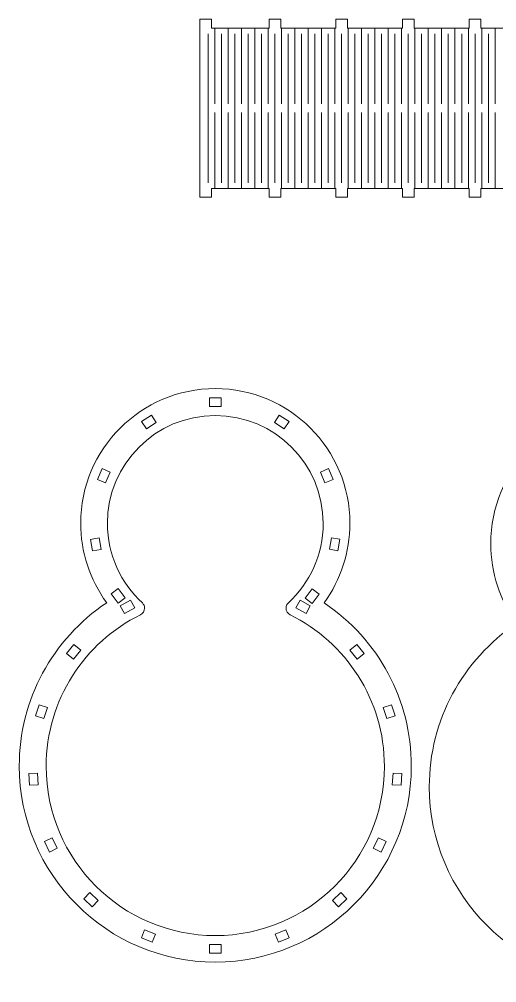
# Model space of a CAD drawing. Header units: centimetres. Extents: x 16.5 to 59, y -12.5 to 20.6.
# Drawn here: x 16.47 to 32.84, y -12.45 to 20.59 of the extents above; entities that cross this region are included whole.
import ezdxf

# ---------------------------------------------------------------- set-up
doc = ezdxf.new("R2010")
doc.units = ezdxf.units.CM
doc.header["$MEASUREMENT"] = 0
doc.layers.add('layer 1', color=7, linetype='Continuous')

msp = doc.modelspace()

# ---------------------------------------------------------------- linework, layer by layer
at = {"layer": 'layer 1', "color": 177, "lineweight": 18}
for points in [[(22.66113, 14.48593), (22.66113, 16.51926), (22.66113, 18.5526), (22.66113, 20.58593)], [(23.17239, 17.68439), (23.17239, 17.68439), (23.17239, 20.28123), (23.17239, 20.28123)], [(23.63003, 17.68439), (23.63003, 17.68439), (23.63003, 20.28123), (23.63003, 20.28123)], [(24.08768, 17.68439), (24.08768, 17.68439), (24.08768, 20.28123), (24.08768, 20.28123)], [(24.54532, 17.68439), (24.54532, 17.68439), (24.54532, 20.28123), (24.54532, 20.28123)], [(25.00297, 17.68439), (25.00297, 17.68439), (25.00297, 20.28123), (25.00297, 20.28123)], [(25.46061, 17.68439), (25.46061, 17.68439), (25.46061, 20.28123), (25.46061, 20.28123)], [(25.91825, 17.68439), (25.91825, 17.68439), (25.91825, 20.28123), (25.91825, 20.28123)], [(26.3759, 17.68439), (26.3759, 17.68439), (26.3759, 20.28123), (26.3759, 20.28123)], [(26.83354, 17.68439), (26.83354, 17.68439), (26.83354, 20.28123), (26.83354, 20.28123)], [(27.29118, 17.68439), (27.29118, 17.68439), (27.29118, 20.28123), (27.29118, 20.28123)], [(27.74883, 17.68439), (27.74883, 17.68439), (27.74883, 20.28123), (27.74883, 20.28123)], [(28.20647, 17.68439), (28.20647, 17.68439), (28.20647, 20.28123), (28.20647, 20.28123)], [(28.66411, 17.68439), (28.66411, 17.68439), (28.66411, 20.28123), (28.66411, 20.28123)], [(29.12176, 17.68439), (29.12176, 17.68439), (29.12176, 20.28123), (29.12176, 20.28123)], [(29.5794, 17.68439), (29.5794, 17.68439), (29.5794, 20.28123), (29.5794, 20.28123)], [(30.03705, 17.68439), (30.03705, 17.68439), (30.03705, 20.28123), (30.03705, 20.28123)], [(30.49469, 17.68439), (30.49469, 17.68439), (30.49469, 20.28123), (30.49469, 20.28123)], [(30.95234, 17.68439), (30.95234, 17.68439), (30.95234, 20.28123), (30.95234, 20.28123)], [(31.40999, 17.68439), (31.40999, 17.68439), (31.40999, 20.28123), (31.40999, 20.28123)], [(31.86763, 17.68439), (31.86763, 17.68439), (31.86763, 20.28123), (31.86763, 20.28123)], [(32.32528, 17.68439), (32.32528, 17.68439), (32.32528, 20.28123), (32.32528, 20.28123)], [(32.78292, 17.68439), (32.78292, 17.68439), (32.78292, 20.28123), (32.78292, 20.28123)], [(22.94357, 20.08996), (22.94357, 20.08996), (22.94357, 14.9819), (22.94357, 14.9819)], [(23.40121, 20.08996), (23.40121, 20.08996), (23.40121, 14.9819), (23.40121, 14.9819)], [(23.85886, 20.08996), (23.85886, 20.08996), (23.85886, 14.9819), (23.85886, 14.9819)], [(24.3165, 20.08996), (24.3165, 20.08996), (24.3165, 14.9819), (24.3165, 14.9819)], [(24.77414, 20.08996), (24.77414, 20.08996), (24.77414, 14.9819), (24.77414, 14.9819)], [(25.23179, 20.08996), (25.23179, 20.08996), (25.23179, 14.9819), (25.23179, 14.9819)], [(25.68943, 20.08996), (25.68943, 20.08996), (25.68943, 14.9819), (25.68943, 14.9819)], [(26.14707, 20.08996), (26.14707, 20.08996), (26.14707, 14.9819), (26.14707, 14.9819)], [(26.60472, 20.08996), (26.60472, 20.08996), (26.60472, 14.9819), (26.60472, 14.9819)], [(27.06236, 20.08996), (27.06236, 20.08996), (27.06236, 14.9819), (27.06236, 14.9819)], [(27.52, 20.08996), (27.52, 20.08996), (27.52, 14.9819), (27.52, 14.9819)], [(27.97765, 20.08996), (27.97765, 20.08996), (27.97765, 14.9819), (27.97765, 14.9819)], [(28.43529, 20.08996), (28.43529, 20.08996), (28.43529, 14.9819), (28.43529, 14.9819)], [(28.89293, 20.08996), (28.89293, 20.08996), (28.89293, 14.9819), (28.89293, 14.9819)], [(29.35058, 20.08996), (29.35058, 20.08996), (29.35058, 14.9819), (29.35058, 14.9819)], [(29.80822, 20.08996), (29.80822, 20.08996), (29.80822, 14.9819), (29.80822, 14.9819)], [(30.26587, 20.08996), (30.26587, 20.08996), (30.26587, 14.9819), (30.26587, 14.9819)], [(30.72352, 20.08996), (30.72352, 20.08996), (30.72352, 14.9819), (30.72352, 14.9819)], [(31.18116, 20.08996), (31.18116, 20.08996), (31.18116, 14.9819), (31.18116, 14.9819)], [(31.63881, 20.08996), (31.63881, 20.08996), (31.63881, 14.9819), (31.63881, 14.9819)], [(32.09645, 20.08996), (32.09645, 20.08996), (32.09645, 14.9819), (32.09645, 14.9819)], [(32.5541, 20.08996), (32.5541, 20.08996), (32.5541, 14.9819), (32.5541, 14.9819)], [(23.17239, 14.79062), (23.17239, 14.79062), (23.17239, 17.38746), (23.17239, 17.38746)], [(23.63003, 14.79062), (23.63003, 14.79062), (23.63003, 17.38746), (23.63003, 17.38746)], [(24.08768, 14.79062), (24.08768, 14.79062), (24.08768, 17.38747), (24.08768, 17.38747)], [(24.54532, 14.79062), (24.54532, 14.79062), (24.54532, 17.38747), (24.54532, 17.38747)], [(25.00297, 14.79062), (25.00297, 14.79062), (25.00297, 17.38746), (25.00297, 17.38746)], [(25.46061, 14.79062), (25.46061, 14.79062), (25.46061, 17.38746), (25.46061, 17.38746)], [(25.91825, 14.79062), (25.91825, 14.79062), (25.91825, 17.38747), (25.91825, 17.38747)], [(26.3759, 14.79062), (26.3759, 14.79062), (26.3759, 17.38747), (26.3759, 17.38747)], [(26.83354, 14.79062), (26.83354, 14.79062), (26.83354, 17.38746), (26.83354, 17.38746)], [(27.29118, 14.79062), (27.29118, 14.79062), (27.29118, 17.38746), (27.29118, 17.38746)], [(27.74883, 14.79062), (27.74883, 14.79062), (27.74883, 17.38747), (27.74883, 17.38747)], [(28.20647, 14.79062), (28.20647, 14.79062), (28.20647, 17.38747), (28.20647, 17.38747)], [(28.66411, 14.79062), (28.66411, 14.79062), (28.66411, 17.38746), (28.66411, 17.38746)], [(29.12176, 14.79062), (29.12176, 14.79062), (29.12176, 17.38746), (29.12176, 17.38746)], [(29.5794, 14.79062), (29.5794, 14.79062), (29.5794, 17.38747), (29.5794, 17.38747)], [(30.03705, 14.79062), (30.03705, 14.79062), (30.03705, 17.38747), (30.03705, 17.38747)], [(30.49469, 14.79062), (30.49469, 14.79062), (30.49469, 17.38746), (30.49469, 17.38746)], [(30.95234, 14.79062), (30.95234, 14.79062), (30.95234, 17.38746), (30.95234, 17.38746)], [(31.40999, 14.79062), (31.40999, 14.79062), (31.40999, 17.38747), (31.40999, 17.38747)], [(31.86763, 14.79062), (31.86763, 14.79062), (31.86763, 17.38747), (31.86763, 17.38747)], [(32.32528, 14.79062), (32.32528, 14.79062), (32.32528, 17.38746), (32.32528, 17.38746)], [(32.78292, 14.79062), (32.78292, 14.79062), (32.78292, 17.38746), (32.78292, 17.38746)]]:
    msp.add_open_spline(points, degree=3, dxfattribs=at)
for points, knots in [([(22.66113, 20.58593), (22.66113, 20.58593), (23.06113, 20.58593), (23.06113, 20.58593), (23.06113, 20.58593), (23.06113, 20.58593), (23.06113, 20.28593), (23.06113, 20.28593)], [0, 0, 0, 0, 0.33333333, 0.33333333, 0.33333333, 0.33333333, 1, 1, 1, 1]), ([(23.06113, 20.28593), (23.06113, 20.28593), (25.03179, 20.28593), (25.03179, 20.28593), (25.03179, 20.28593), (25.03179, 20.28593), (25.03179, 20.58593), (25.03179, 20.58593), (25.03179, 20.58593), (25.03179, 20.58593), (25.43179, 20.58593), (25.43179, 20.58593), (25.43179, 20.58593), (25.43179, 20.58593), (25.43179, 20.28593), (25.43179, 20.28593), (25.43179, 20.28593), (25.43179, 20.28593), (27.32002, 20.28593), (27.32002, 20.28593), (27.32002, 20.28593), (27.32002, 20.28593), (27.32002, 20.58593), (27.32002, 20.58593), (27.32002, 20.58593), (27.32002, 20.58593), (27.72002, 20.58593), (27.72002, 20.58593), (27.72002, 20.58593), (27.72002, 20.58593), (27.72002, 20.28593), (27.72002, 20.28593), (27.72002, 20.28593), (27.72002, 20.28593), (29.60824, 20.28593), (29.60824, 20.28593), (29.60824, 20.28593), (29.60824, 20.28593), (29.60824, 20.58593), (29.60824, 20.58593), (29.60824, 20.58593), (29.60824, 20.58593), (30.00824, 20.58593), (30.00824, 20.58593), (30.00824, 20.58593), (30.00824, 20.58593), (30.00824, 20.28593), (30.00824, 20.28593), (30.00824, 20.28593), (30.00824, 20.28593), (31.89646, 20.28593), (31.89646, 20.28593), (31.89646, 20.28593), (31.89646, 20.28593), (31.89646, 20.58593), (31.89646, 20.58593), (31.89646, 20.58593), (31.89646, 20.58593), (32.29646, 20.58593), (32.29646, 20.58593), (32.29646, 20.58593), (32.29646, 20.58593), (32.29646, 20.28593), (32.29646, 20.28593), (32.29646, 20.28593), (32.29646, 20.28593), (34.18468, 20.28593), (34.18468, 20.28593), (34.18468, 20.28593), (34.18468, 20.28593), (34.18468, 20.58593), (34.18468, 20.58593), (34.18468, 20.58593), (34.18468, 20.58593), (34.58468, 20.58593), (34.58468, 20.58593), (34.58468, 20.58593), (34.58468, 20.58593), (34.58468, 20.28593), (34.58468, 20.28593), (34.58468, 20.28593), (34.58468, 20.28593), (36.4729, 20.28593), (36.4729, 20.28593), (36.4729, 20.28593), (36.4729, 20.28593), (36.4729, 20.58593), (36.4729, 20.58593), (36.4729, 20.58593), (36.4729, 20.58593), (36.8729, 20.58593), (36.8729, 20.58593), (36.8729, 20.58593), (36.8729, 20.58593), (36.8729, 20.28593), (36.8729, 20.28593), (36.8729, 20.28593), (36.8729, 20.28593), (38.76113, 20.28593), (38.76113, 20.28593), (38.76113, 20.28593), (38.76113, 20.28593), (38.76113, 20.58593), (38.76113, 20.58593), (38.76113, 20.58593), (38.76113, 20.58593), (39.16113, 20.58593), (39.16113, 20.58593), (39.16113, 20.58593), (39.16113, 20.58593), (39.16113, 20.28593), (39.16113, 20.28593), (39.16113, 20.28593), (39.16113, 20.28593), (41.04936, 20.28593), (41.04936, 20.28593), (41.04936, 20.28593), (41.04936, 20.28593), (41.04936, 20.58593), (41.04936, 20.58593), (41.04936, 20.58593), (41.04936, 20.58593), (41.44936, 20.58593), (41.44936, 20.58593), (41.44936, 20.58593), (41.44936, 20.58593), (41.44936, 20.28593), (41.44936, 20.28593), (41.44936, 20.28593), (41.44936, 20.28593), (43.33759, 20.28593), (43.33759, 20.28593), (43.33759, 20.28593), (43.33759, 20.28593), (43.33759, 20.58593), (43.33759, 20.58593), (43.33759, 20.58593), (43.33759, 20.58593), (43.73759, 20.58593), (43.73759, 20.58593), (43.73759, 20.58593), (43.73759, 20.58593), (43.73759, 20.28593), (43.73759, 20.28593), (43.73759, 20.28593), (43.73759, 20.28593), (45.62581, 20.28593), (45.62581, 20.28593), (45.62581, 20.28593), (45.62581, 20.28593), (45.62581, 20.58593), (45.62581, 20.58593), (45.62581, 20.58593), (45.62581, 20.58593), (46.02581, 20.58593), (46.02581, 20.58593), (46.02581, 20.58593), (46.02581, 20.58593), (46.02581, 20.28593), (46.02581, 20.28593), (46.02581, 20.28593), (46.02581, 20.28593), (47.91403, 20.28593), (47.91403, 20.28593), (47.91403, 20.28593), (47.91403, 20.28593), (47.91403, 20.58593), (47.91403, 20.58593), (47.91403, 20.58593), (47.91403, 20.58593), (48.31403, 20.58593), (48.31403, 20.58593), (48.31403, 20.58593), (48.31403, 20.58593), (48.31403, 20.28593), (48.31403, 20.28593), (48.31403, 20.28593), (48.31403, 20.28593), (50.20225, 20.28593), (50.20225, 20.28593), (50.20225, 20.28593), (50.20225, 20.28593), (50.20225, 20.58593), (50.20225, 20.58593), (50.20225, 20.58593), (50.20225, 20.58593), (50.60225, 20.58593), (50.60225, 20.58593), (50.60225, 20.58593), (50.60225, 20.58593), (50.60225, 20.28593), (50.60225, 20.28593), (50.60225, 20.28593), (50.60225, 20.28593), (52.49047, 20.28593), (52.49047, 20.28593), (52.49047, 20.28593), (52.49047, 20.28593), (52.49047, 20.58593), (52.49047, 20.58593), (52.49047, 20.58593), (52.49047, 20.58593), (52.89047, 20.58593), (52.89047, 20.58593), (52.89047, 20.58593), (52.89047, 20.58593), (52.89047, 20.28593), (52.89047, 20.28593), (52.89047, 20.28593), (52.89047, 20.28593), (54.86113, 20.28593), (54.86113, 20.28593), (54.86113, 20.28593), (54.86113, 20.28593), (54.86113, 20.58593), (54.86113, 20.58593), (54.86113, 20.58593), (54.86113, 20.58593), (55.26113, 20.58593), (55.26113, 20.58593)], [0, 0, 0, 0, 0.01785714, 0.01785714, 0.01785714, 0.01785714, 0.03571429, 0.03571429, 0.03571429, 0.03571429, 0.05357143, 0.05357143, 0.05357143, 0.05357143, 0.07142857, 0.07142857, 0.07142857, 0.07142857, 0.08928571, 0.08928571, 0.08928571, 0.08928571, 0.10714286, 0.10714286, 0.10714286, 0.10714286, 0.125, 0.125, 0.125, 0.125, 0.14285714, 0.14285714, 0.14285714, 0.14285714, 0.16071429, 0.16071429, 0.16071429, 0.16071429, 0.17857143, 0.17857143, 0.17857143, 0.17857143, 0.19642857, 0.19642857, 0.19642857, 0.19642857, 0.21428571, 0.21428571, 0.21428571, 0.21428571, 0.23214286, 0.23214286, 0.23214286, 0.23214286, 0.25, 0.25, 0.25, 0.25, 0.26785714, 0.26785714, 0.26785714, 0.26785714, 0.28571429, 0.28571429, 0.28571429, 0.28571429, 0.30357143, 0.30357143, 0.30357143, 0.30357143, 0.32142857, 0.32142857, 0.32142857, 0.32142857, 0.33928571, 0.33928571, 0.33928571, 0.33928571, 0.35714286, 0.35714286, 0.35714286, 0.35714286, 0.375, 0.375, 0.375, 0.375, 0.39285714, 0.39285714, 0.39285714, 0.39285714, 0.41071429, 0.41071429, 0.41071429, 0.41071429, 0.42857143, 0.42857143, 0.42857143, 0.42857143, 0.44642857, 0.44642857, 0.44642857, 0.44642857, 0.46428571, 0.46428571, 0.46428571, 0.46428571, 0.48214286, 0.48214286, 0.48214286, 0.48214286, 0.5, 0.5, 0.5, 0.5, 0.51785714, 0.51785714, 0.51785714, 0.51785714, 0.53571429, 0.53571429, 0.53571429, 0.53571429, 0.55357143, 0.55357143, 0.55357143, 0.55357143, 0.57142857, 0.57142857, 0.57142857, 0.57142857, 0.58928571, 0.58928571, 0.58928571, 0.58928571, 0.60714286, 0.60714286, 0.60714286, 0.60714286, 0.625, 0.625, 0.625, 0.625, 0.64285714, 0.64285714, 0.64285714, 0.64285714, 0.66071429, 0.66071429, 0.66071429, 0.66071429, 0.67857143, 0.67857143, 0.67857143, 0.67857143, 0.69642857, 0.69642857, 0.69642857, 0.69642857, 0.71428571, 0.71428571, 0.71428571, 0.71428571, 0.73214286, 0.73214286, 0.73214286, 0.73214286, 0.75, 0.75, 0.75, 0.75, 0.76785714, 0.76785714, 0.76785714, 0.76785714, 0.78571429, 0.78571429, 0.78571429, 0.78571429, 0.80357143, 0.80357143, 0.80357143, 0.80357143, 0.82142857, 0.82142857, 0.82142857, 0.82142857, 0.83928571, 0.83928571, 0.83928571, 0.83928571, 0.85714286, 0.85714286, 0.85714286, 0.85714286, 0.875, 0.875, 0.875, 0.875, 0.89285714, 0.89285714, 0.89285714, 0.89285714, 0.91071429, 0.91071429, 0.91071429, 0.91071429, 0.92857143, 0.92857143, 0.92857143, 0.92857143, 0.94642857, 0.94642857, 0.94642857, 0.94642857, 0.96428571, 0.96428571, 0.96428571, 0.96428571, 1, 1, 1, 1]), ([(55.26113, 14.48593), (55.26113, 14.48593), (54.86113, 14.48593), (54.86113, 14.48593), (54.86113, 14.48593), (54.86113, 14.48593), (54.86113, 14.78593), (54.86113, 14.78593), (54.86113, 14.78593), (54.86113, 14.78593), (52.89047, 14.78593), (52.89047, 14.78593), (52.89047, 14.78593), (52.89047, 14.78593), (52.89047, 14.48593), (52.89047, 14.48593), (52.89047, 14.48593), (52.89047, 14.48593), (52.49047, 14.48593), (52.49047, 14.48593), (52.49047, 14.48593), (52.49047, 14.48593), (52.49047, 14.78593), (52.49047, 14.78593), (52.49047, 14.78593), (52.49047, 14.78593), (50.60225, 14.78593), (50.60225, 14.78593), (50.60225, 14.78593), (50.60225, 14.78593), (50.60225, 14.48593), (50.60225, 14.48593), (50.60225, 14.48593), (50.60225, 14.48593), (50.20225, 14.48593), (50.20225, 14.48593), (50.20225, 14.48593), (50.20225, 14.48593), (50.20225, 14.78593), (50.20225, 14.78593), (50.20225, 14.78593), (50.20225, 14.78593), (48.31403, 14.78593), (48.31403, 14.78593), (48.31403, 14.78593), (48.31403, 14.78593), (48.31403, 14.48593), (48.31403, 14.48593), (48.31403, 14.48593), (48.31403, 14.48593), (47.91403, 14.48593), (47.91403, 14.48593), (47.91403, 14.48593), (47.91403, 14.48593), (47.91403, 14.78593), (47.91403, 14.78593), (47.91403, 14.78593), (47.91403, 14.78593), (46.02581, 14.78593), (46.02581, 14.78593), (46.02581, 14.78593), (46.02581, 14.78593), (46.02581, 14.48593), (46.02581, 14.48593), (46.02581, 14.48593), (46.02581, 14.48593), (45.62581, 14.48593), (45.62581, 14.48593), (45.62581, 14.48593), (45.62581, 14.48593), (45.62581, 14.78593), (45.62581, 14.78593), (45.62581, 14.78593), (45.62581, 14.78593), (43.73759, 14.78593), (43.73759, 14.78593), (43.73759, 14.78593), (43.73759, 14.78593), (43.73759, 14.48593), (43.73759, 14.48593), (43.73759, 14.48593), (43.73759, 14.48593), (43.33759, 14.48593), (43.33759, 14.48593), (43.33759, 14.48593), (43.33759, 14.48593), (43.33759, 14.78593), (43.33759, 14.78593), (43.33759, 14.78593), (43.33759, 14.78593), (41.44936, 14.78593), (41.44936, 14.78593), (41.44936, 14.78593), (41.44936, 14.78593), (41.44936, 14.48593), (41.44936, 14.48593), (41.44936, 14.48593), (41.44936, 14.48593), (41.04936, 14.48593), (41.04936, 14.48593), (41.04936, 14.48593), (41.04936, 14.48593), (41.04936, 14.78593), (41.04936, 14.78593), (41.04936, 14.78593), (41.04936, 14.78593), (39.16113, 14.78593), (39.16113, 14.78593), (39.16113, 14.78593), (39.16113, 14.78593), (39.16113, 14.48593), (39.16113, 14.48593), (39.16113, 14.48593), (39.16113, 14.48593), (38.76113, 14.48593), (38.76113, 14.48593), (38.76113, 14.48593), (38.76113, 14.48593), (38.76113, 14.78593), (38.76113, 14.78593), (38.76113, 14.78593), (38.76113, 14.78593), (36.8729, 14.78593), (36.8729, 14.78593), (36.8729, 14.78593), (36.8729, 14.78593), (36.8729, 14.48593), (36.8729, 14.48593), (36.8729, 14.48593), (36.8729, 14.48593), (36.4729, 14.48593), (36.4729, 14.48593), (36.4729, 14.48593), (36.4729, 14.48593), (36.4729, 14.78593), (36.4729, 14.78593), (36.4729, 14.78593), (36.4729, 14.78593), (34.58468, 14.78593), (34.58468, 14.78593), (34.58468, 14.78593), (34.58468, 14.78593), (34.58468, 14.48593), (34.58468, 14.48593), (34.58468, 14.48593), (34.58468, 14.48593), (34.18468, 14.48593), (34.18468, 14.48593), (34.18468, 14.48593), (34.18468, 14.48593), (34.18468, 14.78593), (34.18468, 14.78593), (34.18468, 14.78593), (34.18468, 14.78593), (32.29646, 14.78593), (32.29646, 14.78593), (32.29646, 14.78593), (32.29646, 14.78593), (32.29646, 14.48593), (32.29646, 14.48593), (32.29646, 14.48593), (32.29646, 14.48593), (31.89646, 14.48593), (31.89646, 14.48593), (31.89646, 14.48593), (31.89646, 14.48593), (31.89646, 14.78593), (31.89646, 14.78593), (31.89646, 14.78593), (31.89646, 14.78593), (30.00824, 14.78593), (30.00824, 14.78593), (30.00824, 14.78593), (30.00824, 14.78593), (30.00824, 14.48593), (30.00824, 14.48593), (30.00824, 14.48593), (30.00824, 14.48593), (29.60824, 14.48593), (29.60824, 14.48593), (29.60824, 14.48593), (29.60824, 14.48593), (29.60824, 14.78593), (29.60824, 14.78593), (29.60824, 14.78593), (29.60824, 14.78593), (27.72002, 14.78593), (27.72002, 14.78593), (27.72002, 14.78593), (27.72002, 14.78593), (27.72002, 14.48593), (27.72002, 14.48593), (27.72002, 14.48593), (27.72002, 14.48593), (27.32002, 14.48593), (27.32002, 14.48593), (27.32002, 14.48593), (27.32002, 14.48593), (27.32002, 14.78593), (27.32002, 14.78593), (27.32002, 14.78593), (27.32002, 14.78593), (25.43179, 14.78593), (25.43179, 14.78593), (25.43179, 14.78593), (25.43179, 14.78593), (25.43179, 14.48593), (25.43179, 14.48593), (25.43179, 14.48593), (25.43179, 14.48593), (25.03179, 14.48593), (25.03179, 14.48593), (25.03179, 14.48593), (25.03179, 14.48593), (25.03179, 14.78593), (25.03179, 14.78593), (25.03179, 14.78593), (25.03179, 14.78593), (23.06113, 14.78593), (23.06113, 14.78593), (23.06113, 14.78593), (23.06113, 14.78593), (23.06113, 14.48593), (23.06113, 14.48593), (23.06113, 14.48593), (23.06113, 14.48593), (22.66113, 14.48593), (22.66113, 14.48593)], [0, 0, 0, 0, 0.01724138, 0.01724138, 0.01724138, 0.01724138, 0.03448276, 0.03448276, 0.03448276, 0.03448276, 0.05172414, 0.05172414, 0.05172414, 0.05172414, 0.06896552, 0.06896552, 0.06896552, 0.06896552, 0.0862069, 0.0862069, 0.0862069, 0.0862069, 0.10344828, 0.10344828, 0.10344828, 0.10344828, 0.12068966, 0.12068966, 0.12068966, 0.12068966, 0.13793103, 0.13793103, 0.13793103, 0.13793103, 0.15517241, 0.15517241, 0.15517241, 0.15517241, 0.17241379, 0.17241379, 0.17241379, 0.17241379, 0.18965517, 0.18965517, 0.18965517, 0.18965517, 0.20689655, 0.20689655, 0.20689655, 0.20689655, 0.22413793, 0.22413793, 0.22413793, 0.22413793, 0.24137931, 0.24137931, 0.24137931, 0.24137931, 0.25862069, 0.25862069, 0.25862069, 0.25862069, 0.27586207, 0.27586207, 0.27586207, 0.27586207, 0.29310345, 0.29310345, 0.29310345, 0.29310345, 0.31034483, 0.31034483, 0.31034483, 0.31034483, 0.32758621, 0.32758621, 0.32758621, 0.32758621, 0.34482759, 0.34482759, 0.34482759, 0.34482759, 0.36206897, 0.36206897, 0.36206897, 0.36206897, 0.37931034, 0.37931034, 0.37931034, 0.37931034, 0.39655172, 0.39655172, 0.39655172, 0.39655172, 0.4137931, 0.4137931, 0.4137931, 0.4137931, 0.43103448, 0.43103448, 0.43103448, 0.43103448, 0.44827586, 0.44827586, 0.44827586, 0.44827586, 0.46551724, 0.46551724, 0.46551724, 0.46551724, 0.48275862, 0.48275862, 0.48275862, 0.48275862, 0.5, 0.5, 0.5, 0.5, 0.51724138, 0.51724138, 0.51724138, 0.51724138, 0.53448276, 0.53448276, 0.53448276, 0.53448276, 0.55172414, 0.55172414, 0.55172414, 0.55172414, 0.56896552, 0.56896552, 0.56896552, 0.56896552, 0.5862069, 0.5862069, 0.5862069, 0.5862069, 0.60344828, 0.60344828, 0.60344828, 0.60344828, 0.62068966, 0.62068966, 0.62068966, 0.62068966, 0.63793103, 0.63793103, 0.63793103, 0.63793103, 0.65517241, 0.65517241, 0.65517241, 0.65517241, 0.67241379, 0.67241379, 0.67241379, 0.67241379, 0.68965517, 0.68965517, 0.68965517, 0.68965517, 0.70689655, 0.70689655, 0.70689655, 0.70689655, 0.72413793, 0.72413793, 0.72413793, 0.72413793, 0.74137931, 0.74137931, 0.74137931, 0.74137931, 0.75862069, 0.75862069, 0.75862069, 0.75862069, 0.77586207, 0.77586207, 0.77586207, 0.77586207, 0.79310345, 0.79310345, 0.79310345, 0.79310345, 0.81034483, 0.81034483, 0.81034483, 0.81034483, 0.82758621, 0.82758621, 0.82758621, 0.82758621, 0.84482759, 0.84482759, 0.84482759, 0.84482759, 0.86206897, 0.86206897, 0.86206897, 0.86206897, 0.87931034, 0.87931034, 0.87931034, 0.87931034, 0.89655172, 0.89655172, 0.89655172, 0.89655172, 0.9137931, 0.9137931, 0.9137931, 0.9137931, 0.93103448, 0.93103448, 0.93103448, 0.93103448, 0.94827586, 0.94827586, 0.94827586, 0.94827586, 0.96551724, 0.96551724, 0.96551724, 0.96551724, 1, 1, 1, 1]), ([(23.18878, 7.92086), (25.7383, 7.92086), (27.80528, 5.85388), (27.80528, 3.30436), (27.80528, 3.30436), (27.80528, 2.30863), (27.48926, 1.37844), (26.92625, 0.56915), (26.92625, 0.56915), (28.78914, -0.67834), (29.91227, -2.76561), (29.91227, -5.02011), (29.91227, -5.02011), (29.91227, -8.73328), (26.90196, -11.74361), (23.18878, -11.74361), (23.18878, -11.74361), (19.47559, -11.74361), (16.46529, -8.73328), (16.46529, -5.02011), (16.46529, -5.02011), (16.46529, -2.76051), (17.59344, -0.66928), (19.46367, 0.57739), (19.46367, 0.57739), (18.88294, 1.36918), (18.57228, 2.3194), (18.57228, 3.30436), (18.57228, 3.30436), (18.57228, 5.85388), (20.63926, 7.92086), (23.18878, 7.92086)], [0, 0, 0, 0, 0.11111111, 0.11111111, 0.11111111, 0.11111111, 0.22222222, 0.22222222, 0.22222222, 0.22222222, 0.33333333, 0.33333333, 0.33333333, 0.33333333, 0.44444444, 0.44444444, 0.44444444, 0.44444444, 0.55555556, 0.55555556, 0.55555556, 0.55555556, 0.66666667, 0.66666667, 0.66666667, 0.66666667, 0.77777778, 0.77777778, 0.77777778, 0.77777778, 1, 1, 1, 1]), ([(22.98878, 7.30507), (22.98878, 7.30507), (23.38878, 7.30507), (23.38878, 7.30507), (23.38878, 7.30507), (23.38878, 7.30507), (23.38878, 7.60507), (23.38878, 7.60507), (23.38878, 7.60507), (23.38878, 7.60507), (22.98878, 7.60507), (22.98878, 7.60507), (22.98878, 7.60507), (22.98878, 7.60507), (22.98878, 7.30507), (22.98878, 7.30507)], [0, 0, 0, 0, 0.2, 0.2, 0.2, 0.2, 0.4, 0.4, 0.4, 0.4, 0.6, 0.6, 0.6, 0.6, 1, 1, 1, 1]), ([(20.68858, 0.57106), (19.95114, 1.24742), (19.48878, 2.21892), (19.48878, 3.29843), (19.48878, 3.29843), (19.48878, 5.34187), (21.14534, 6.99843), (23.18878, 6.99843), (23.18878, 6.99843), (25.23222, 6.99843), (26.88878, 5.34187), (26.88878, 3.29843), (26.88878, 3.29843), (26.88878, 2.2213), (26.42845, 1.25171), (25.69385, 0.57554), (25.69385, 0.57554), (25.6448, 0.5299), (25.61418, 0.46467), (25.61418, 0.39239), (25.61418, 0.39239), (25.61418, 0.29455), (25.67003, 0.20932), (25.75193, 0.16827), (25.75193, 0.16827), (27.66953, -0.778), (28.98878, -2.75262), (28.98878, -5.03563), (28.98878, -5.03563), (28.98878, -8.23886), (26.39202, -10.83562), (23.18878, -10.83562), (23.18878, -10.83562), (19.98554, -10.83562), (17.38878, -8.23886), (17.38878, -5.03563), (17.38878, -5.03563), (17.38878, -2.75322), (18.70732, -0.77903), (20.6241, 0.16752), (20.6241, 0.16752), (20.70697, 0.20823), (20.76377, 0.29384), (20.76377, 0.39239), (20.76377, 0.39239), (20.76377, 0.46218), (20.7347, 0.52571), (20.68858, 0.57106)], [0, 0, 0, 0, 0.07692308, 0.07692308, 0.07692308, 0.07692308, 0.15384615, 0.15384615, 0.15384615, 0.15384615, 0.23076923, 0.23076923, 0.23076923, 0.23076923, 0.30769231, 0.30769231, 0.30769231, 0.30769231, 0.38461538, 0.38461538, 0.38461538, 0.38461538, 0.46153846, 0.46153846, 0.46153846, 0.46153846, 0.53846154, 0.53846154, 0.53846154, 0.53846154, 0.61538462, 0.61538462, 0.61538462, 0.61538462, 0.69230769, 0.69230769, 0.69230769, 0.69230769, 0.76923077, 0.76923077, 0.76923077, 0.76923077, 0.84615385, 0.84615385, 0.84615385, 0.84615385, 1, 1, 1, 1]), ([(20.66048, 6.79055), (20.66048, 6.79055), (20.99501, 7.00984), (20.99501, 7.00984), (20.99501, 7.00984), (20.99501, 7.00984), (21.15948, 6.75894), (21.15948, 6.75894), (21.15948, 6.75894), (21.15948, 6.75894), (20.82495, 6.53965), (20.82495, 6.53965), (20.82495, 6.53965), (20.82495, 6.53965), (20.66048, 6.79055), (20.66048, 6.79055)], [0, 0, 0, 0, 0.2, 0.2, 0.2, 0.2, 0.4, 0.4, 0.4, 0.4, 0.6, 0.6, 0.6, 0.6, 1, 1, 1, 1]), ([(25.71708, 6.79055), (25.71708, 6.79055), (25.38255, 7.00984), (25.38255, 7.00984), (25.38255, 7.00984), (25.38255, 7.00984), (25.21808, 6.75894), (25.21808, 6.75894), (25.21808, 6.75894), (25.21808, 6.75894), (25.55261, 6.53965), (25.55261, 6.53965), (25.55261, 6.53965), (25.55261, 6.53965), (25.71708, 6.79055), (25.71708, 6.79055)], [0, 0, 0, 0, 0.2, 0.2, 0.2, 0.2, 0.4, 0.4, 0.4, 0.4, 0.6, 0.6, 0.6, 0.6, 1, 1, 1, 1]), ([(37.25179, 7.2122), (39.80131, 7.2122), (41.86829, 5.14522), (41.86829, 2.5957), (41.86829, 2.5957), (41.86829, 1.59997), (41.55227, 0.66978), (40.98926, -0.13951), (40.98926, -0.13951), (42.85215, -1.387), (43.97528, -3.47427), (43.97528, -5.72877), (43.97528, -5.72877), (43.97528, -9.44194), (40.96497, -12.45227), (37.25179, -12.45227), (37.25179, -12.45227), (33.5386, -12.45227), (30.5283, -9.44194), (30.5283, -5.72877), (30.5283, -5.72877), (30.5283, -3.46917), (31.65645, -1.37794), (33.52668, -0.13127), (33.52668, -0.13127), (32.94595, 0.66052), (32.63529, 1.61074), (32.63529, 2.5957), (32.63529, 2.5957), (32.63529, 5.14522), (34.70227, 7.2122), (37.25179, 7.2122)], [0, 0, 0, 0, 0.11111111, 0.11111111, 0.11111111, 0.11111111, 0.22222222, 0.22222222, 0.22222222, 0.22222222, 0.33333333, 0.33333333, 0.33333333, 0.33333333, 0.44444444, 0.44444444, 0.44444444, 0.44444444, 0.55555556, 0.55555556, 0.55555556, 0.55555556, 0.66666667, 0.66666667, 0.66666667, 0.66666667, 0.77777778, 0.77777778, 0.77777778, 0.77777778, 1, 1, 1, 1]), ([(19.15062, 4.80855), (19.15062, 4.80855), (19.30796, 5.1763), (19.30796, 5.1763), (19.30796, 5.1763), (19.30796, 5.1763), (19.58378, 5.0583), (19.58378, 5.0583), (19.58378, 5.0583), (19.58378, 5.0583), (19.42644, 4.69054), (19.42644, 4.69054), (19.42644, 4.69054), (19.42644, 4.69054), (19.15062, 4.80855), (19.15062, 4.80855)], [0, 0, 0, 0, 0.2, 0.2, 0.2, 0.2, 0.4, 0.4, 0.4, 0.4, 0.6, 0.6, 0.6, 0.6, 1, 1, 1, 1]), ([(27.22694, 4.80855), (27.22694, 4.80855), (27.0696, 5.1763), (27.0696, 5.1763), (27.0696, 5.1763), (27.0696, 5.1763), (26.79378, 5.0583), (26.79378, 5.0583), (26.79378, 5.0583), (26.79378, 5.0583), (26.95112, 4.69054), (26.95112, 4.69054), (26.95112, 4.69054), (26.95112, 4.69054), (27.22694, 4.80855), (27.22694, 4.80855)], [0, 0, 0, 0, 0.2, 0.2, 0.2, 0.2, 0.4, 0.4, 0.4, 0.4, 0.6, 0.6, 0.6, 0.6, 1, 1, 1, 1]), ([(18.98172, 2.35618), (18.98172, 2.35618), (18.9125, 2.75014), (18.9125, 2.75014), (18.9125, 2.75014), (18.9125, 2.75014), (19.20798, 2.80206), (19.20798, 2.80206), (19.20798, 2.80206), (19.20798, 2.80206), (19.2772, 2.40809), (19.2772, 2.40809), (19.2772, 2.40809), (19.2772, 2.40809), (18.98172, 2.35618), (18.98172, 2.35618)], [0, 0, 0, 0, 0.2, 0.2, 0.2, 0.2, 0.4, 0.4, 0.4, 0.4, 0.6, 0.6, 0.6, 0.6, 1, 1, 1, 1]), ([(27.39673, 2.36019), (27.39673, 2.36019), (27.46558, 2.75422), (27.46558, 2.75422), (27.46558, 2.75422), (27.46558, 2.75422), (27.17006, 2.80586), (27.17006, 2.80586), (27.17006, 2.80586), (27.17006, 2.80586), (27.10121, 2.41183), (27.10121, 2.41183), (27.10121, 2.41183), (27.10121, 2.41183), (27.39673, 2.36019), (27.39673, 2.36019)], [0, 0, 0, 0, 0.2, 0.2, 0.2, 0.2, 0.4, 0.4, 0.4, 0.4, 0.6, 0.6, 0.6, 0.6, 1, 1, 1, 1]), ([(19.85552, 0.5641), (19.85552, 0.5641), (19.61645, 0.88479), (19.61645, 0.88479), (19.61645, 0.88479), (19.61645, 0.88479), (19.85697, 1.0641), (19.85697, 1.0641), (19.85697, 1.0641), (19.85697, 1.0641), (20.09604, 0.7434), (20.09604, 0.7434), (20.09604, 0.7434), (20.09604, 0.7434), (19.85552, 0.5641), (19.85552, 0.5641)], [0, 0, 0, 0, 0.2, 0.2, 0.2, 0.2, 0.4, 0.4, 0.4, 0.4, 0.6, 0.6, 0.6, 0.6, 1, 1, 1, 1]), ([(26.7552, 0.87607), (26.7552, 0.87607), (26.51534, 0.55596), (26.51534, 0.55596), (26.51534, 0.55596), (26.51534, 0.55596), (26.27526, 0.73585), (26.27526, 0.73585), (26.27526, 0.73585), (26.27526, 0.73585), (26.51511, 1.05596), (26.51511, 1.05596), (26.51511, 1.05596), (26.51511, 1.05596), (26.7552, 0.87607), (26.7552, 0.87607)], [0, 0, 0, 0, 0.2, 0.2, 0.2, 0.2, 0.4, 0.4, 0.4, 0.4, 0.6, 0.6, 0.6, 0.6, 1, 1, 1, 1]), ([(20.42625, 0.40665), (20.42625, 0.40665), (20.07569, 0.214), (20.07569, 0.214), (20.07569, 0.214), (20.07569, 0.214), (19.93121, 0.47692), (19.93121, 0.47692), (19.93121, 0.47692), (19.93121, 0.47692), (20.28176, 0.66956), (20.28176, 0.66956), (20.28176, 0.66956), (20.28176, 0.66956), (20.42625, 0.40665), (20.42625, 0.40665)], [0, 0, 0, 0, 0.2, 0.2, 0.2, 0.2, 0.4, 0.4, 0.4, 0.4, 0.6, 0.6, 0.6, 0.6, 1, 1, 1, 1]), ([(25.95162, 0.40649), (25.95162, 0.40649), (26.30216, 0.21383), (26.30216, 0.21383), (26.30216, 0.21383), (26.30216, 0.21383), (26.44666, 0.47674), (26.44666, 0.47674), (26.44666, 0.47674), (26.44666, 0.47674), (26.09612, 0.6694), (26.09612, 0.6694), (26.09612, 0.6694), (26.09612, 0.6694), (25.95162, 0.40649), (25.95162, 0.40649)], [0, 0, 0, 0, 0.2, 0.2, 0.2, 0.2, 0.4, 0.4, 0.4, 0.4, 0.6, 0.6, 0.6, 0.6, 1, 1, 1, 1]), ([(18.57241, -1.04325), (18.57241, -1.04325), (18.32081, -1.35422), (18.32081, -1.35422), (18.32081, -1.35422), (18.32081, -1.35422), (18.08758, -1.16552), (18.08758, -1.16552), (18.08758, -1.16552), (18.08758, -1.16552), (18.33918, -0.85455), (18.33918, -0.85455), (18.33918, -0.85455), (18.33918, -0.85455), (18.57241, -1.04325), (18.57241, -1.04325)], [0, 0, 0, 0, 0.2, 0.2, 0.2, 0.2, 0.4, 0.4, 0.4, 0.4, 0.6, 0.6, 0.6, 0.6, 1, 1, 1, 1]), ([(27.80515, -1.04325), (27.80515, -1.04325), (28.05675, -1.35422), (28.05675, -1.35422), (28.05675, -1.35422), (28.05675, -1.35422), (28.28997, -1.16552), (28.28997, -1.16552), (28.28997, -1.16552), (28.28997, -1.16552), (28.03838, -0.85455), (28.03838, -0.85455), (28.03838, -0.85455), (28.03838, -0.85455), (27.80515, -1.04325), (27.80515, -1.04325)], [0, 0, 0, 0, 0.2, 0.2, 0.2, 0.2, 0.4, 0.4, 0.4, 0.4, 0.6, 0.6, 0.6, 0.6, 1, 1, 1, 1]), ([(17.43079, -3.0119), (17.43079, -3.0119), (17.31059, -3.39341), (17.31059, -3.39341), (17.31059, -3.39341), (17.31059, -3.39341), (17.02446, -3.30327), (17.02446, -3.30327), (17.02446, -3.30327), (17.02446, -3.30327), (17.14465, -2.92175), (17.14465, -2.92175), (17.14465, -2.92175), (17.14465, -2.92175), (17.43079, -3.0119), (17.43079, -3.0119)], [0, 0, 0, 0, 0.2, 0.2, 0.2, 0.2, 0.4, 0.4, 0.4, 0.4, 0.6, 0.6, 0.6, 0.6, 1, 1, 1, 1]), ([(28.94677, -3.0119), (28.94677, -3.0119), (29.06697, -3.39341), (29.06697, -3.39341), (29.06697, -3.39341), (29.06697, -3.39341), (29.3531, -3.30327), (29.3531, -3.30327), (29.3531, -3.30327), (29.3531, -3.30327), (29.23291, -2.92175), (29.23291, -2.92175), (29.23291, -2.92175), (29.23291, -2.92175), (28.94677, -3.0119), (28.94677, -3.0119)], [0, 0, 0, 0, 0.2, 0.2, 0.2, 0.2, 0.4, 0.4, 0.4, 0.4, 0.6, 0.6, 0.6, 0.6, 1, 1, 1, 1]), ([(17.0897, -5.26191), (17.0897, -5.26191), (17.11762, -5.66093), (17.11762, -5.66093), (17.11762, -5.66093), (17.11762, -5.66093), (16.81835, -5.68187), (16.81835, -5.68187), (16.81835, -5.68187), (16.81835, -5.68187), (16.79043, -5.28285), (16.79043, -5.28285), (16.79043, -5.28285), (16.79043, -5.28285), (17.0897, -5.26191), (17.0897, -5.26191)], [0, 0, 0, 0, 0.2, 0.2, 0.2, 0.2, 0.4, 0.4, 0.4, 0.4, 0.6, 0.6, 0.6, 0.6, 1, 1, 1, 1]), ([(29.28786, -5.26191), (29.28786, -5.26191), (29.25994, -5.66093), (29.25994, -5.66093), (29.25994, -5.66093), (29.25994, -5.66093), (29.55921, -5.68187), (29.55921, -5.68187), (29.55921, -5.68187), (29.55921, -5.68187), (29.58713, -5.28285), (29.58713, -5.28285), (29.58713, -5.28285), (29.58713, -5.28285), (29.28786, -5.26191), (29.28786, -5.26191)], [0, 0, 0, 0, 0.2, 0.2, 0.2, 0.2, 0.4, 0.4, 0.4, 0.4, 0.6, 0.6, 0.6, 0.6, 1, 1, 1, 1]), ([(17.59657, -7.48044), (17.59657, -7.48044), (17.76872, -7.84149), (17.76872, -7.84149), (17.76872, -7.84149), (17.76872, -7.84149), (17.49793, -7.97061), (17.49793, -7.97061), (17.49793, -7.97061), (17.49793, -7.97061), (17.32577, -7.60955), (17.32577, -7.60955), (17.32577, -7.60955), (17.32577, -7.60955), (17.59657, -7.48044), (17.59657, -7.48044)], [0, 0, 0, 0, 0.2, 0.2, 0.2, 0.2, 0.4, 0.4, 0.4, 0.4, 0.6, 0.6, 0.6, 0.6, 1, 1, 1, 1]), ([(28.78099, -7.48044), (28.78099, -7.48044), (28.60884, -7.84149), (28.60884, -7.84149), (28.60884, -7.84149), (28.60884, -7.84149), (28.87963, -7.97061), (28.87963, -7.97061), (28.87963, -7.97061), (28.87963, -7.97061), (29.05179, -7.60955), (29.05179, -7.60955), (29.05179, -7.60955), (29.05179, -7.60955), (28.78099, -7.48044), (28.78099, -7.48044)], [0, 0, 0, 0, 0.2, 0.2, 0.2, 0.2, 0.4, 0.4, 0.4, 0.4, 0.6, 0.6, 0.6, 0.6, 1, 1, 1, 1]), ([(18.88092, -9.35908), (18.88092, -9.35908), (19.17337, -9.63197), (19.17337, -9.63197), (19.17337, -9.63197), (19.17337, -9.63197), (18.9687, -9.85131), (18.9687, -9.85131), (18.9687, -9.85131), (18.9687, -9.85131), (18.67624, -9.57842), (18.67624, -9.57842), (18.67624, -9.57842), (18.67624, -9.57842), (18.88092, -9.35908), (18.88092, -9.35908)], [0, 0, 0, 0, 0.2, 0.2, 0.2, 0.2, 0.4, 0.4, 0.4, 0.4, 0.6, 0.6, 0.6, 0.6, 1, 1, 1, 1]), ([(27.49664, -9.35908), (27.49664, -9.35908), (27.20419, -9.63197), (27.20419, -9.63197), (27.20419, -9.63197), (27.20419, -9.63197), (27.40886, -9.85131), (27.40886, -9.85131), (27.40886, -9.85131), (27.40886, -9.85131), (27.70132, -9.57842), (27.70132, -9.57842), (27.70132, -9.57842), (27.70132, -9.57842), (27.49664, -9.35908), (27.49664, -9.35908)], [0, 0, 0, 0, 0.2, 0.2, 0.2, 0.2, 0.4, 0.4, 0.4, 0.4, 0.6, 0.6, 0.6, 0.6, 1, 1, 1, 1]), ([(20.76419, -10.63663), (20.76419, -10.63663), (21.13628, -10.78342), (21.13628, -10.78342), (21.13628, -10.78342), (21.13628, -10.78342), (21.02619, -11.06249), (21.02619, -11.06249), (21.02619, -11.06249), (21.02619, -11.06249), (20.6541, -10.9157), (20.6541, -10.9157), (20.6541, -10.9157), (20.6541, -10.9157), (20.76419, -10.63663), (20.76419, -10.63663)], [0, 0, 0, 0, 0.2, 0.2, 0.2, 0.2, 0.4, 0.4, 0.4, 0.4, 0.6, 0.6, 0.6, 0.6, 1, 1, 1, 1]), ([(25.61337, -10.63663), (25.61337, -10.63663), (25.24128, -10.78342), (25.24128, -10.78342), (25.24128, -10.78342), (25.24128, -10.78342), (25.35137, -11.06249), (25.35137, -11.06249), (25.35137, -11.06249), (25.35137, -11.06249), (25.72346, -10.9157), (25.72346, -10.9157), (25.72346, -10.9157), (25.72346, -10.9157), (25.61337, -10.63663), (25.61337, -10.63663)], [0, 0, 0, 0, 0.2, 0.2, 0.2, 0.2, 0.4, 0.4, 0.4, 0.4, 0.6, 0.6, 0.6, 0.6, 1, 1, 1, 1]), ([(22.98878, -11.43562), (22.98878, -11.43562), (23.38878, -11.43562), (23.38878, -11.43562), (23.38878, -11.43562), (23.38878, -11.43562), (23.38878, -11.13562), (23.38878, -11.13562), (23.38878, -11.13562), (23.38878, -11.13562), (22.98878, -11.13562), (22.98878, -11.13562), (22.98878, -11.13562), (22.98878, -11.13562), (22.98878, -11.43562), (22.98878, -11.43562)], [0, 0, 0, 0, 0.2, 0.2, 0.2, 0.2, 0.4, 0.4, 0.4, 0.4, 0.6, 0.6, 0.6, 0.6, 1, 1, 1, 1])]:
    msp.add_open_spline(points, degree=3, knots=knots, dxfattribs=at)

doc.saveas('drawing.dxf')
